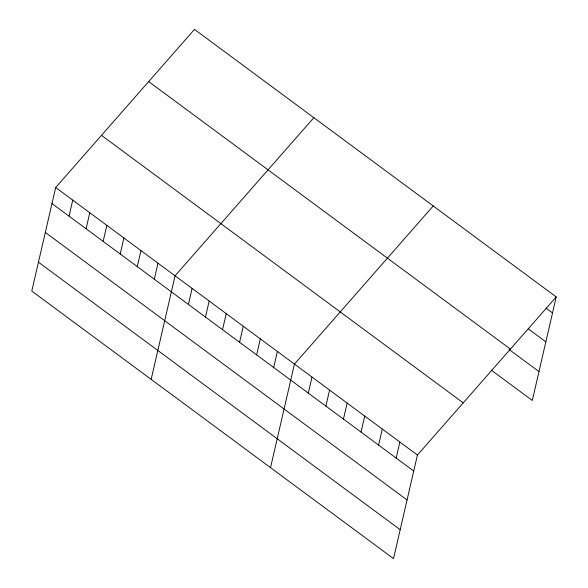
<?xml version="1.0" encoding="UTF-8"?>
<svg xmlns="http://www.w3.org/2000/svg" width="588" height="588" viewBox="0 0 588 588"><rect width="100%" height="100%" fill="white"/><g stroke="black" fill="none" stroke-linecap="round" stroke-linejoin="round"><path stroke-width="0.88" d="M55.691 187.528L31.781 291.075L393.519 558.6L417.429 455.046L556.219 296.925L194.481 29.4L55.691 187.528L417.429 455.046M69.046 216.156L72.743 200.133M86.098 228.769L89.795 212.746M103.15 241.381L106.854 225.358M120.202 253.994L123.906 237.971M137.261 266.607L140.958 250.584M154.313 279.219L158.01 263.196M151.16 379.363L175.062 275.809L313.852 117.681M188.417 304.437L192.114 288.421M205.469 317.05L209.174 301.034M222.529 329.662L226.226 313.639M239.581 342.275L243.278 326.252M256.633 354.887L260.33 338.864M273.685 367.5L277.382 351.477M270.531 467.644L294.441 364.09L433.224 205.962M308.31 393.107L312.007 377.084M325.877 406.095L329.581 390.079M343.451 419.09L347.148 403.074M361.017 432.084L364.722 416.069M378.591 445.079L382.288 429.056M396.158 458.074L399.862 442.051M556.219 296.925L532.309 400.472L491.311 370.153M545.929 308.068L552.514 312.941M528.281 328.832L545.848 341.826M148.676 81.578L510.413 349.103M508.965 349.39L538.976 371.587M101.489 135.343L463.226 402.868M51.994 203.544L413.731 471.069M45.32 232.429L407.065 499.954M38.455 262.189L400.193 529.715"/></g></svg>
